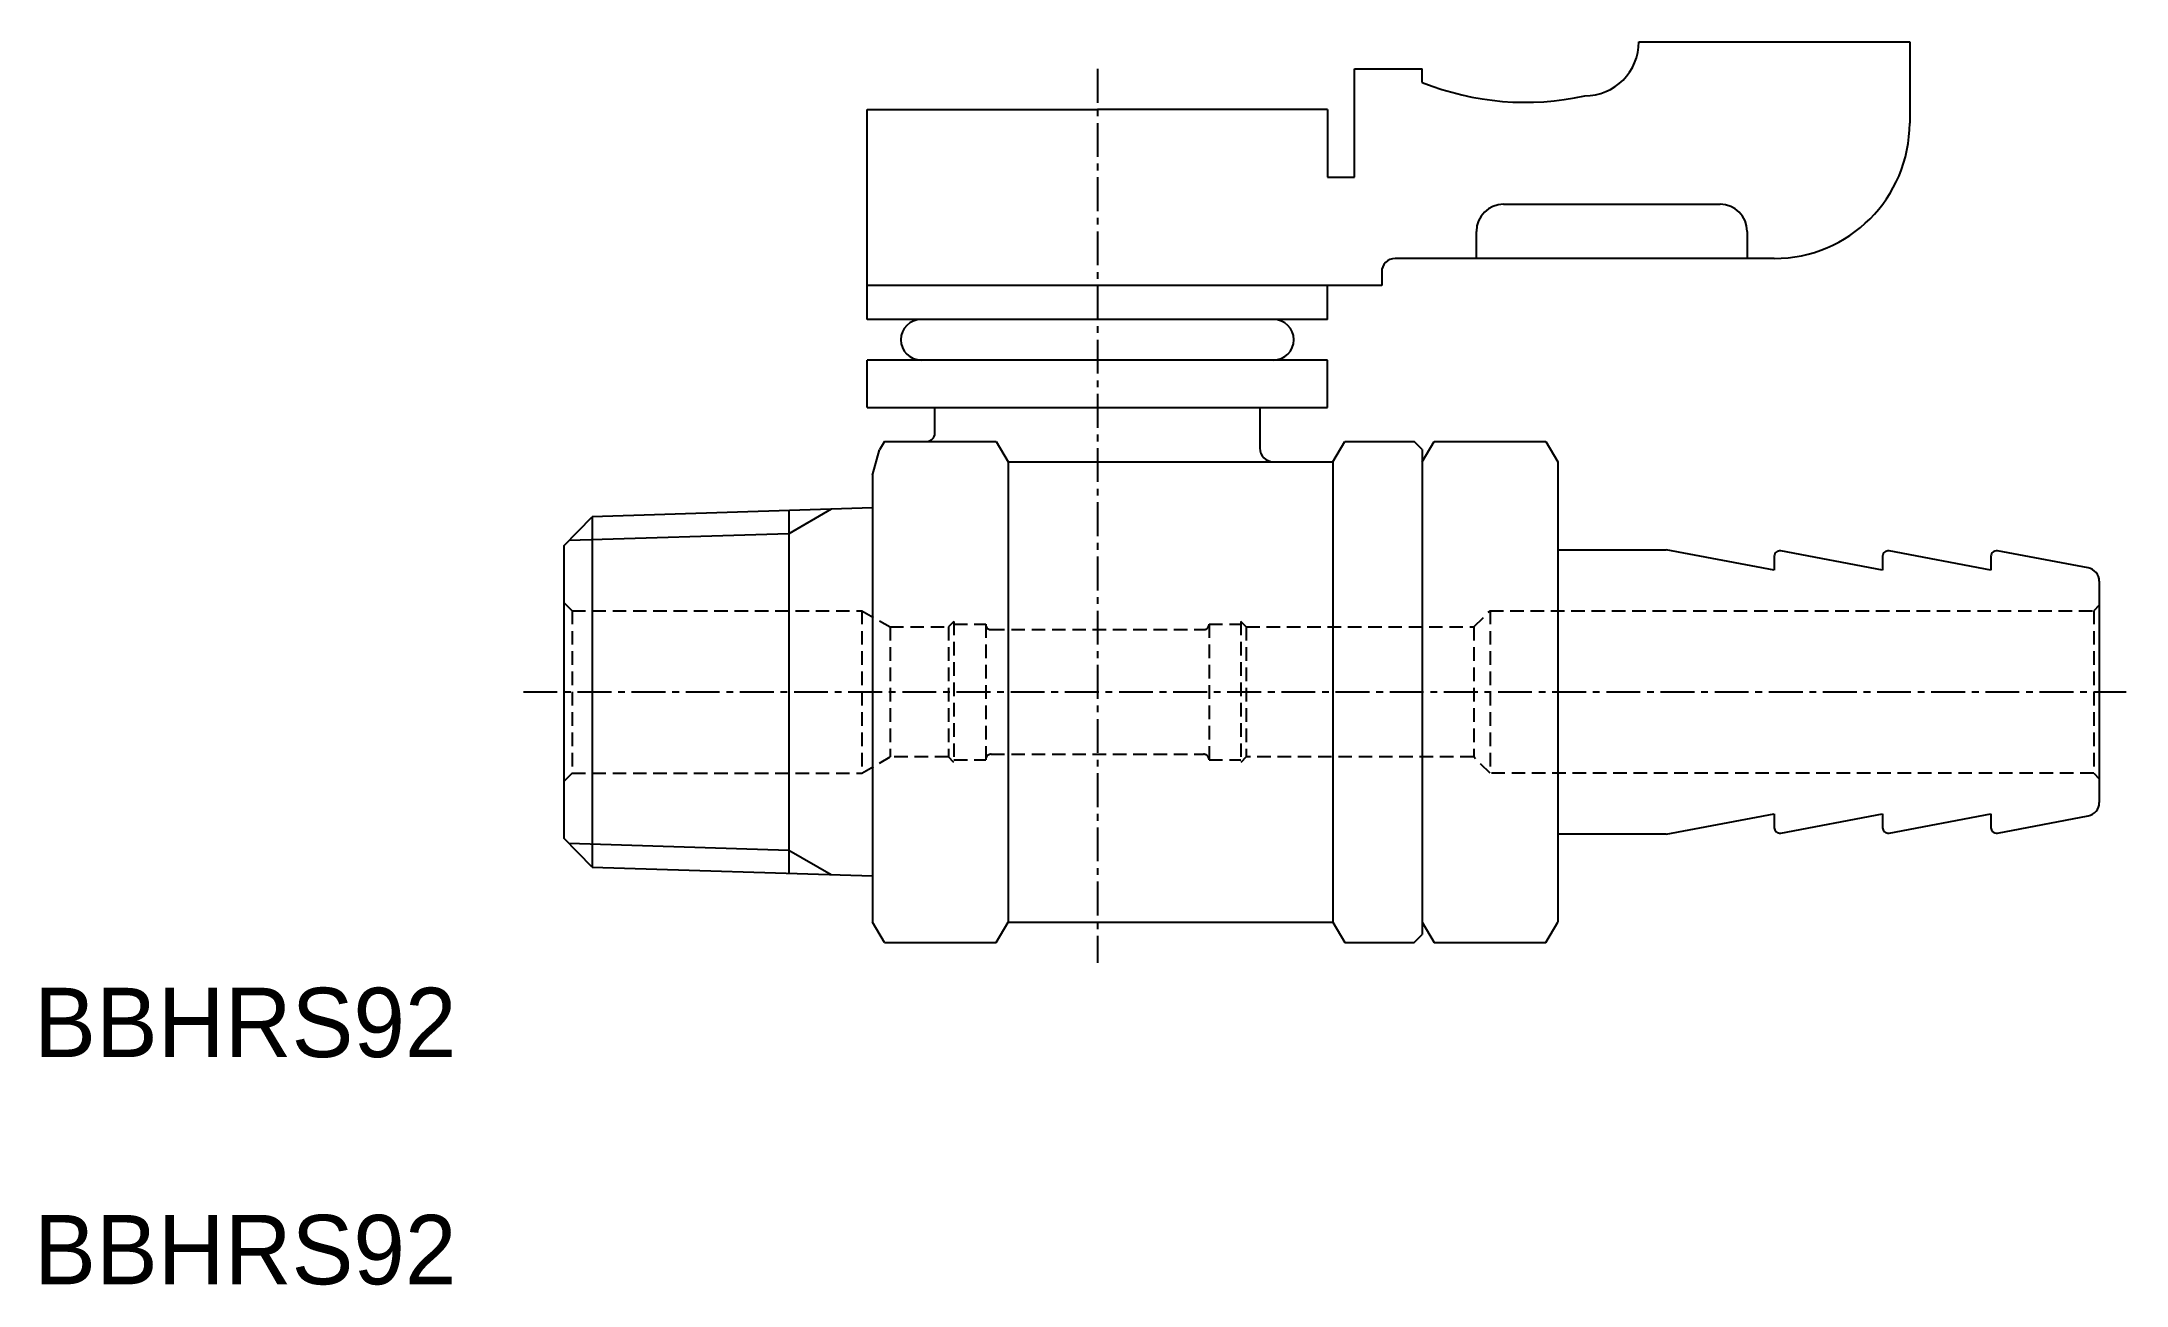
# Model space of a CAD drawing. Extents: x 102.7 to 179.7, y 94.4 to 140.3.
import ezdxf

# ---------------------------------------------------------------- set-up
doc = ezdxf.new("R2010")
doc.units = 0
doc.linetypes.add('CENTER', pattern=[2, 1.25, -0.25, 0.25, -0.25])
doc.linetypes.add('DASHED', pattern=[0.75, 0.5, -0.25])
doc.layers.get('0').update_dxf_attribs({"linetype": 'CONTINUOUS'})
doc.layers.add('CENTER', color=1, linetype='CENTER')

msp = doc.modelspace()

# ---------------------------------------------------------------- linework, layer by layer
at = {"color": 7, "linetype": 'CONTINUOUS'}
for p, q in [((161.665, 140.271), (171.665, 140.271)), ((171.665, 140.271), (171.665, 137.271)), ((151.165, 135.271), (151.165, 139.271)), ((151.165, 139.271), (153.665, 139.271)), ((153.665, 138.771), (153.665, 139.271)), ((133.165, 137.771), (141.665, 137.771)), ((133.165, 130.021), (133.165, 137.771)), ((150.165, 137.771), (141.665, 137.771)), ((150.165, 137.771), (150.165, 135.271)), ((150.165, 135.271), (151.165, 135.271)), ((156.665, 134.271), (164.665, 134.271)), ((155.665, 132.271), (155.665, 133.271)), ((165.665, 133.271), (165.665, 132.271)), ((152.165, 131.771), (152.165, 131.271)), ((166.665, 132.271), (152.665, 132.271)), ((152.165, 131.271), (133.165, 131.271)), ((150.165, 130.021), (150.165, 131.271)), ((150.165, 130.021), (133.165, 130.021)), ((150.165, 128.521), (133.165, 128.521)), ((133.165, 126.771), (133.165, 128.521)), ((150.165, 126.771), (150.165, 128.521)), ((133.165, 126.771), (150.165, 126.771)), ((135.665, 125.821), (135.665, 126.771)), ((147.665, 126.771), (147.665, 125.271)), ((133.798, 125.521), (133.615, 125.204)), ((133.798, 125.521), (137.932, 125.521)), ((137.932, 125.521), (138.365, 124.771)), ((150.366, 124.771), (150.799, 125.521)), ((150.799, 125.521), (153.366, 125.521)), ((153.666, 125.221), (153.366, 125.521)), ((153.666, 124.771), (154.099, 125.521)), ((154.099, 125.521), (158.233, 125.521)), ((154.099, 125.521), (158.233, 125.521)), ((158.233, 125.521), (158.666, 124.771)), ((133.365, 124.271), (133.615, 125.204)), ((138.365, 124.771), (150.366, 124.771)), ((150.366, 124.771), (150.366, 107.771)), ((153.666, 125.221), (153.666, 107.321)), ((158.666, 124.771), (158.666, 107.771)), ((158.666, 124.771), (158.666, 124.771)), ((133.365, 124.271), (133.365, 107.771)), ((121.965, 121.662), (123.008, 122.738)), ((133.365, 123.062), (123.008, 122.738)), ((123.008, 122.738), (123.008, 109.804)), ((130.265, 122.965), (130.265, 109.577)), ((121.965, 121.662), (121.965, 119.571)), ((158.666, 121.521), (162.666, 121.521)), ((166.666, 120.771), (162.666, 121.521)), ((166.666, 121.28), (166.666, 120.771)), ((170.666, 120.771), (166.903, 121.477)), ((170.666, 121.28), (170.666, 120.771)), ((174.666, 120.771), (170.903, 121.477)), ((174.666, 121.28), (174.666, 120.771)), ((178.258, 120.847), (174.903, 121.477)), ((178.666, 120.356), (178.666, 119.471)), ((121.965, 119.571), (121.965, 112.971)), ((178.666, 119.471), (178.666, 113.071)), ((121.965, 112.971), (121.965, 110.88)), ((178.666, 113.071), (178.666, 112.186)), ((162.666, 111.021), (166.666, 111.771)), ((166.666, 111.771), (166.666, 111.262)), ((166.903, 111.065), (170.666, 111.771)), ((170.666, 111.771), (170.666, 111.262)), ((170.903, 111.065), (174.666, 111.771)), ((174.666, 111.771), (174.666, 111.262)), ((174.903, 111.065), (178.258, 111.695)), ((123.008, 109.804), (121.965, 110.88)), ((162.666, 111.021), (158.666, 111.021)), ((123.008, 109.804), (133.365, 109.48)), ((133.798, 107.021), (133.365, 107.771)), ((133.798, 107.021), (137.932, 107.021)), ((137.932, 107.021), (138.365, 107.771)), ((138.365, 107.771), (150.367, 107.771)), ((150.367, 107.771), (150.8, 107.021)), ((150.8, 107.021), (153.366, 107.021)), ((153.366, 107.021), (153.666, 107.321)), ((153.666, 107.771), (154.099, 107.021)), ((154.099, 107.021), (158.233, 107.021)), ((154.099, 107.021), (158.233, 107.021)), ((158.233, 107.021), (158.666, 107.771)), ((158.233, 107.021), (158.666, 107.771))]:
    msp.add_line(p, q, dxfattribs=at)
msp.add_line((138.365, 124.771), (138.365, 107.771))
at = {"color": 3, "linetype": 'CONTINUOUS'}
for p, q in [((131.832, 123.014), (130.265, 122.109)), ((130.265, 122.109), (122.153, 121.856)), ((122.153, 110.686), (130.265, 110.433)), ((130.265, 110.433), (131.832, 109.528))]:
    msp.add_line(p, q, dxfattribs=at)
at = {"color": 3, "linetype": 'DASHED'}
for p, q in [((122.265, 119.271), (121.965, 119.571)), ((178.666, 119.471), (178.466, 119.271)), ((122.265, 119.271), (122.265, 113.271)), ((122.265, 119.271), (132.969, 119.271)), ((132.969, 119.271), (132.969, 113.271)), ((132.969, 119.271), (134.008, 118.671)), ((134.008, 118.671), (136.165, 118.671)), ((134.008, 118.671), (134.008, 113.871)), ((136.365, 118.871), (136.165, 118.671)), ((136.165, 118.671), (136.165, 113.871)), ((136.365, 118.871), (136.365, 113.671)), ((136.365, 118.771), (137.54, 118.771)), ((137.54, 118.771), (137.54, 113.771)), ((137.74, 118.571), (145.59, 118.571)), ((145.79, 118.771), (145.79, 113.771)), ((145.79, 118.771), (146.965, 118.771)), ((146.965, 118.871), (146.965, 113.671)), ((147.165, 118.671), (146.965, 118.871)), ((147.165, 118.671), (155.566, 118.671)), ((147.165, 118.671), (147.165, 113.871)), ((155.566, 118.671), (156.166, 119.271)), ((155.566, 118.671), (155.566, 113.871)), ((156.166, 119.271), (178.466, 119.271)), ((156.166, 119.271), (156.166, 113.271)), ((178.466, 119.271), (178.466, 113.271)), ((137.74, 113.971), (145.59, 113.971)), ((122.265, 113.271), (121.965, 112.971)), ((122.265, 113.271), (132.969, 113.271)), ((132.969, 113.271), (134.008, 113.871)), ((136.165, 113.871), (134.008, 113.871)), ((136.365, 113.671), (136.165, 113.871)), ((136.365, 113.771), (137.54, 113.771)), ((145.79, 113.771), (146.965, 113.771)), ((147.165, 113.871), (146.965, 113.671)), ((155.566, 113.871), (147.165, 113.871)), ((156.166, 113.271), (155.566, 113.871)), ((178.466, 113.271), (156.166, 113.271)), ((178.466, 113.271), (178.666, 113.071))]:
    msp.add_line(p, q, dxfattribs=at)
at = {"color": 7, "linetype": 'CONTINUOUS'}
for centre, radius, start, end in [((159.665, 140.271), 2, 270, 0), ((157.477, 148.271), 10.236, 248.13363, 282.33909), ((166.665, 137.271), 5, 270, 0), ((156.665, 133.271), 1, 90, 180), ((164.665, 133.271), 1, 0, 90), ((152.665, 131.771), 0.5, 90, 180), ((135.157, 129.271), 0.75, 90, 270), ((148.172, 129.271), 0.75, 270, 90), ((135.365, 125.821), 0.3, 270, 0), ((148.165, 125.271), 0.5, 180, 270), ((166.866, 121.28), 0.2, 79.38034, 180), ((170.866, 121.28), 0.2, 79.38034, 180), ((174.866, 121.28), 0.2, 79.38034, 180), ((178.166, 120.356), 0.5, 360, 79.38034), ((178.166, 112.186), 0.5, 280.61966, 360), ((166.866, 111.262), 0.2, 180, 280.61966), ((170.866, 111.262), 0.2, 180, 280.61966), ((174.866, 111.262), 0.2, 180, 280.61966)]:
    msp.add_arc(centre, radius, start, end, dxfattribs=at)
at = {"color": 3, "linetype": 'DASHED'}
for centre, start, end in [((137.74, 118.771), 180, 270), ((145.59, 118.771), 270, 0), ((137.74, 113.771), 90, 180), ((145.59, 113.771), 0, 90)]:
    msp.add_arc(centre, 0.2, start, end, dxfattribs=at)
at = {"layer": 'CENTER', "color": 1, "linetype": 'CENTER'}
for p, q in [((141.665, 139.271), (141.665, 106.271)), ((120.464, 116.271), (179.666, 116.271))]:
    msp.add_line(p, q, dxfattribs=at)

# ---------------------------------------------------------------- texts
at = {"color": 7, "linetype": 'CONTINUOUS'}
for p in [(102.395, 102.794), (102.395, 94.409)]:
    msp.add_text('BBHRS92', height=2.5597, dxfattribs=at).set_placement(p)

doc.saveas('drawing.dxf')
